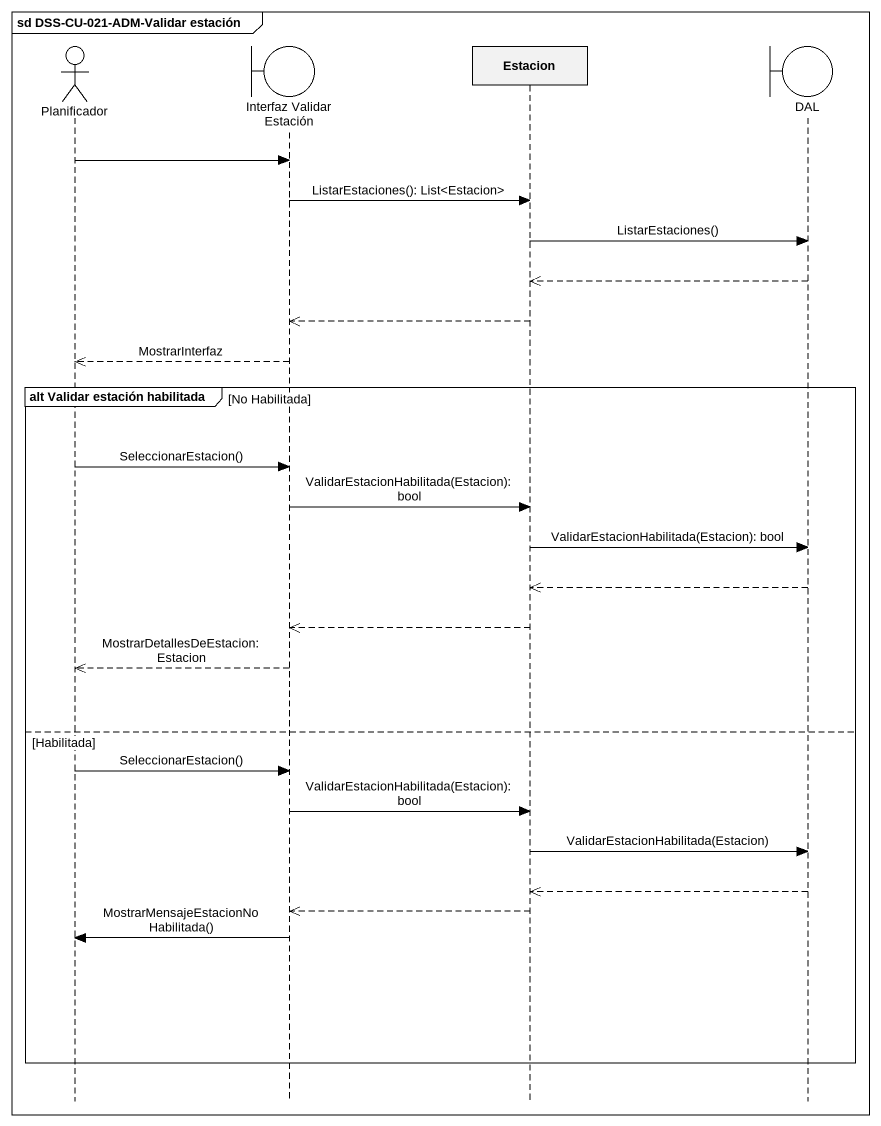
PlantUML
@startuml
mainframe sd DSS-CU-021-ADM-Validar estación
hide footbox
actor Planificador
boundary "Interfaz Validar Estación" as Interfaz_Validar_Estación
participant Estacion
boundary DAL

Planificador -> Interfaz_Validar_Estación
Interfaz_Validar_Estación -> Estacion : ListarEstaciones(): List<Estacion>
Estacion -> DAL : ListarEstaciones()
DAL -->> Estacion
Estacion -->> Interfaz_Validar_Estación
Interfaz_Validar_Estación -->> Planificador : MostrarInterfaz
group alt Validar estación habilitada [No Habilitada]
  Planificador -> Interfaz_Validar_Estación : SeleccionarEstacion()
  Interfaz_Validar_Estación -> Estacion : ValidarEstacionHabilitada(Estacion): bool
  Estacion -> DAL : ValidarEstacionHabilitada(Estacion): bool
  DAL -->> Estacion
  Estacion -->> Interfaz_Validar_Estación
  Interfaz_Validar_Estación -->> Planificador : MostrarDetallesDeEstacion: Estacion
else Habilitada
  Planificador -> Interfaz_Validar_Estación : SeleccionarEstacion()
  Interfaz_Validar_Estación -> Estacion : ValidarEstacionHabilitada(Estacion): bool
  Estacion -> DAL : ValidarEstacionHabilitada(Estacion)
  DAL -->> Estacion
  Estacion -->> Interfaz_Validar_Estación
  Interfaz_Validar_Estación -> Planificador : MostrarMensajeEstacionNoHabilitada()
end
@enduml
